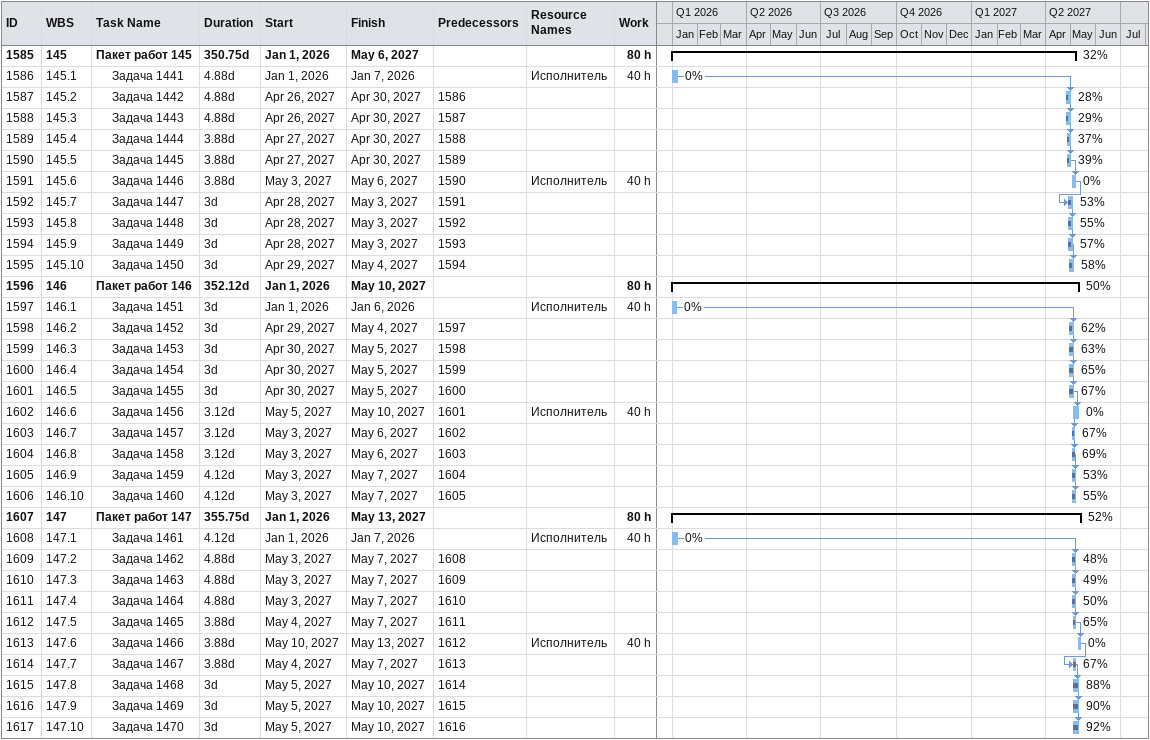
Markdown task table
| ID | WBS | Task | Duration | Start | Finish | Predecessors | Resources | % complete | Work (h) |
|---|---|---|---|---|---|---|---|---|---|
| 1585 | 145 | **Пакет работ 145** | 350.75d | 2026-01-01 | 2027-05-06 |  |  | 32 | 80 |
| 1586 | 145.1 | Задача 1441 | 4.88d | 2026-01-01 | 2026-01-07 |  | Исполнитель | 0 | 40 |
| 1587 | 145.2 | Задача 1442 | 4.88d | 2027-04-26 | 2027-04-30 | 1586 |  | 28 |  |
| 1588 | 145.3 | Задача 1443 | 4.88d | 2027-04-26 | 2027-04-30 | 1587 |  | 29 |  |
| 1589 | 145.4 | Задача 1444 | 3.88d | 2027-04-27 | 2027-04-30 | 1588 |  | 37 |  |
| 1590 | 145.5 | Задача 1445 | 3.88d | 2027-04-27 | 2027-04-30 | 1589 |  | 39 |  |
| 1591 | 145.6 | Задача 1446 | 3.88d | 2027-05-03 | 2027-05-06 | 1590 | Исполнитель | 0 | 40 |
| 1592 | 145.7 | Задача 1447 | 3d | 2027-04-28 | 2027-05-03 | 1591 |  | 53 |  |
| 1593 | 145.8 | Задача 1448 | 3d | 2027-04-28 | 2027-05-03 | 1592 |  | 55 |  |
| 1594 | 145.9 | Задача 1449 | 3d | 2027-04-28 | 2027-05-03 | 1593 |  | 57 |  |
| 1595 | 145.10 | Задача 1450 | 3d | 2027-04-29 | 2027-05-04 | 1594 |  | 58 |  |
| 1596 | 146 | **Пакет работ 146** | 352.12d | 2026-01-01 | 2027-05-10 |  |  | 50 | 80 |
| 1597 | 146.1 | Задача 1451 | 3d | 2026-01-01 | 2026-01-06 |  | Исполнитель | 0 | 40 |
| 1598 | 146.2 | Задача 1452 | 3d | 2027-04-29 | 2027-05-04 | 1597 |  | 62 |  |
| 1599 | 146.3 | Задача 1453 | 3d | 2027-04-30 | 2027-05-05 | 1598 |  | 63 |  |
| 1600 | 146.4 | Задача 1454 | 3d | 2027-04-30 | 2027-05-05 | 1599 |  | 65 |  |
| 1601 | 146.5 | Задача 1455 | 3d | 2027-04-30 | 2027-05-05 | 1600 |  | 67 |  |
| 1602 | 146.6 | Задача 1456 | 3.12d | 2027-05-05 | 2027-05-10 | 1601 | Исполнитель | 0 | 40 |
| 1603 | 146.7 | Задача 1457 | 3.12d | 2027-05-03 | 2027-05-06 | 1602 |  | 67 |  |
| 1604 | 146.8 | Задача 1458 | 3.12d | 2027-05-03 | 2027-05-06 | 1603 |  | 69 |  |
| 1605 | 146.9 | Задача 1459 | 4.12d | 2027-05-03 | 2027-05-07 | 1604 |  | 53 |  |
| 1606 | 146.10 | Задача 1460 | 4.12d | 2027-05-03 | 2027-05-07 | 1605 |  | 55 |  |
| 1607 | 147 | **Пакет работ 147** | 355.75d | 2026-01-01 | 2027-05-13 |  |  | 52 | 80 |
| 1608 | 147.1 | Задача 1461 | 4.12d | 2026-01-01 | 2026-01-07 |  | Исполнитель | 0 | 40 |
| 1609 | 147.2 | Задача 1462 | 4.88d | 2027-05-03 | 2027-05-07 | 1608 |  | 48 |  |
| 1610 | 147.3 | Задача 1463 | 4.88d | 2027-05-03 | 2027-05-07 | 1609 |  | 49 |  |
| 1611 | 147.4 | Задача 1464 | 4.88d | 2027-05-03 | 2027-05-07 | 1610 |  | 50 |  |
| 1612 | 147.5 | Задача 1465 | 3.88d | 2027-05-04 | 2027-05-07 | 1611 |  | 65 |  |
| 1613 | 147.6 | Задача 1466 | 3.88d | 2027-05-10 | 2027-05-13 | 1612 | Исполнитель | 0 | 40 |
| 1614 | 147.7 | Задача 1467 | 3.88d | 2027-05-04 | 2027-05-07 | 1613 |  | 67 |  |
| 1615 | 147.8 | Задача 1468 | 3d | 2027-05-05 | 2027-05-10 | 1614 |  | 88 |  |
| 1616 | 147.9 | Задача 1469 | 3d | 2027-05-05 | 2027-05-10 | 1615 |  | 90 |  |
| 1617 | 147.10 | Задача 1470 | 3d | 2027-05-05 | 2027-05-10 | 1616 |  | 92 |  |
